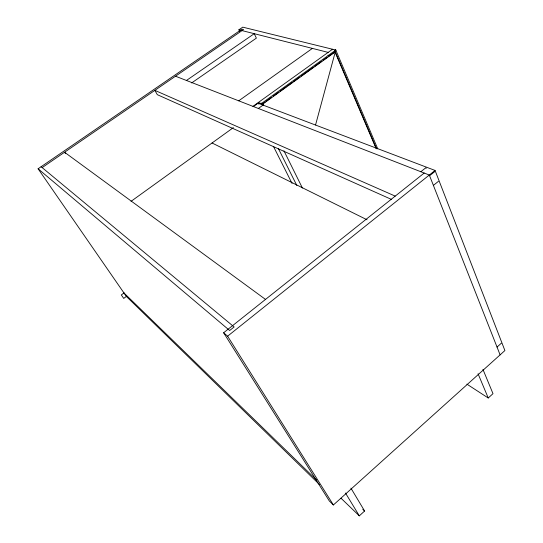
<?xml version="1.0" encoding="UTF-8"?>
<svg xmlns="http://www.w3.org/2000/svg" width="543" height="543" viewBox="0 0 543 543"><rect width="100%" height="100%" fill="white"/><g stroke="black" fill="none" stroke-linecap="round" stroke-linejoin="round"><path stroke-width="0.81" d="M315.551 124.971L335.784 50.051L242.755 27.15L238.886 29.797L239.626 31.318M335.425 49.963L335.174 50.872L334.936 50.316M376.543 148.809L335.289 51.87L335.784 50.051L261.312 103.598L258.353 102.478L258.624 103.027M341.018 498.23L359.323 515.85L364.611 511.017L350.927 488.143M466.892 384.145L488.245 397.999L492.996 393.655L482.937 369.376M424.198 173.041L223.635 332.764L329.296 500.938L333.388 504.97L504.902 350.554L435.058 170.441L258.068 103.218L253.425 106.55M497.035 347.072L501.338 343.217M433.395 185.387L438.452 181.314M223.635 332.764L227.612 336.185L435.058 170.441M429.594 175.728L434.692 171.649M420.825 171.724L425.888 167.699L426.16 168.391M126.431 296.369L123.729 298.412L121.32 294.944L124.028 292.908M263.267 105.267L262.561 103.842L265.235 101.914M266.565 100.957L269.24 99.03M269.925 98.541L271.29 97.564M273.333 96.091L278.79 92.161M280.154 91.183L286.29 86.765M287.654 85.787L292.433 82.353M293.797 81.369L299.933 76.95M301.297 75.972L313.576 67.142M314.94 66.158L321.761 61.25M323.126 60.266L327.219 57.327M328.583 56.343L334.922 51.782L376.184 148.667M335.289 51.87L262.893 103.964L260.979 103.475M258.346 108.471L262.507 105.478M131.053 201.338L233.361 127.632M252.936 106.36L332.52 49.25L332.757 49.807M238.723 100.828L312.401 48.402M191.611 82.957L256.371 38.132L254.253 33.686L186.439 80.473M319.583 484.634L126.356 296.424L38.098 168.785L241.974 29.159L243.563 29.56L42.157 167.604M238.886 29.797L328.148 52.386M262.561 103.842L263.599 105.396M175.498 76.21L429.316 175.029L500.103 354.878M395.223 196.111L154.857 90.355L157.307 94.672L391.666 199.505M212.048 142.985L367.061 219.793M265.507 299.417L64.563 152.25L65.37 153.465M41.098 166.728L234.128 326.954L229.655 330.517L38.098 168.785M362.765 509.273L364.611 511.017M123.96 292.962L316.868 480.324M258.068 103.218L258.875 104.12M227.612 336.185L333.388 504.97M345.484 493.037L359.323 515.85M273.482 146.461L292.059 183.432M278.335 148.477L296.824 185.482M261.312 103.598L261.862 104.704M283.941 150.805L302.424 188.048M261.495 103.102L261.774 103.659M328.101 55.23L328.339 55.786M335.784 50.051L377.772 148.897M478.057 373.767L488.245 397.999"/></g></svg>
